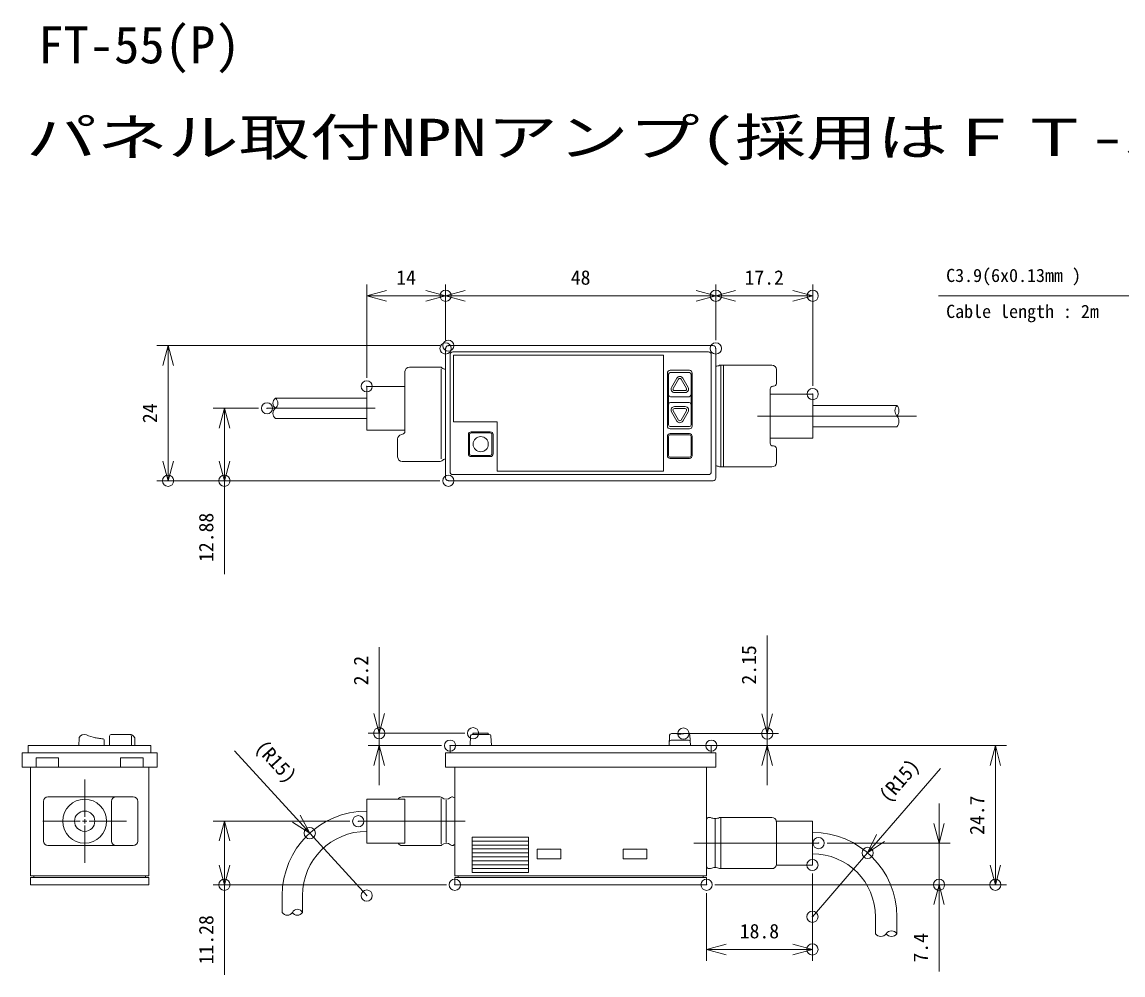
# Model space of a CAD drawing. Units: millimetres at full size. Extents: x -34906 to 7411, y -8440 to 3030.
# Drawn here: x -34600.7 to -34405.2, y -6600.8 to -6431.6 of the extents above; entities that cross this region are included whole.
import ezdxf
from ezdxf.enums import TextEntityAlignment as Align

# ---------------------------------------------------------------- set-up
doc = ezdxf.new("R2010")
doc.units = ezdxf.units.MM
doc.header["$LTSCALE"] = 4
doc.header["$PDMODE"] = 32
doc.header["$PDSIZE"] = 2
doc.linetypes.add('USER1', pattern=[28.575, 19.05, -3.175, 3.175, -3.175])
doc.linetypes.add('USER5', pattern=[50.8, 31.75, -6.35, 6.35, -6.35])
for name, color, linetype, lineweight in [('0-2_01_外形線', 7, 'Continuous', 18), ('0-3_04_中心線', 7, 'USER1', 9), ('0-4_06_文字', 7, 'Continuous', 9), ('0-5_07_寸法線', 7, 'Continuous', 9)]:
    doc.layers.add(name, color=color, linetype=linetype, lineweight=lineweight)
doc.styles.add('ＭＳ ゴシック', font='')
doc.styles.get('ＭＳ ゴシック').set_extended_font_data('MS Gothic')

msp = doc.modelspace()

# ---------------------------------------------------------------- linework, layer by layer
at = {"layer": '0-2_01_外形線'}
for p, q in [((-34525.535, -6493.251), (-34525.535, -6489.553)), ((-34525.535, -6493.251), (-34525.535, -6489.553)), ((-34525.035, -6489.053), (-34478.035, -6489.053)), ((-34525.035, -6489.053), (-34478.035, -6489.053)), ((-34524.735, -6511.453), (-34524.735, -6490.653)), ((-34524.735, -6511.453), (-34524.735, -6490.653)), ((-34524.235, -6490.153), (-34478.835, -6490.153)), ((-34524.235, -6490.153), (-34478.835, -6490.153)), ((-34524.135, -6490.753), (-34524.135, -6502.593)), ((-34486.835, -6490.753), (-34524.135, -6490.753)), ((-34524.135, -6490.753), (-34524.135, -6502.593)), ((-34486.835, -6490.753), (-34524.135, -6490.753)), ((-34486.835, -6490.753), (-34486.835, -6511.353)), ((-34486.835, -6490.753), (-34486.835, -6511.353)), ((-34478.335, -6490.653), (-34478.335, -6511.453)), ((-34478.335, -6490.653), (-34478.335, -6511.453)), ((-34477.535, -6489.553), (-34477.535, -6492.714)), ((-34477.535, -6489.553), (-34477.535, -6492.714)), ((-34477.535, -6492.714), (-34477.535, -6510.403)), ((-34477.535, -6492.714), (-34477.535, -6510.403)), ((-34476.673, -6492.504), (-34476.673, -6510.603)), ((-34476.673, -6492.504), (-34467.582, -6492.504)), ((-34476.673, -6492.504), (-34476.673, -6510.603)), ((-34476.673, -6492.504), (-34467.582, -6492.504)), ((-34476.184, -6492.504), (-34476.184, -6510.603)), ((-34476.184, -6492.504), (-34476.184, -6510.603)), ((-34532.735, -6493.653), (-34532.735, -6496.278)), ((-34532.735, -6493.653), (-34532.735, -6496.278)), ((-34531.935, -6492.853), (-34526.494, -6492.853)), ((-34531.935, -6492.853), (-34526.494, -6492.853)), ((-34526.289, -6493.177), (-34526.289, -6509.128)), ((-34526.289, -6493.177), (-34526.289, -6509.128)), ((-34525.535, -6509.205), (-34525.535, -6493.251)), ((-34525.535, -6509.205), (-34525.535, -6493.251)), ((-34486.135, -6493.928), (-34486.135, -6503.328)), ((-34486.135, -6493.928), (-34486.135, -6503.328)), ((-34485.935, -6503.128), (-34485.935, -6494.128)), ((-34485.935, -6503.128), (-34485.935, -6494.128)), ((-34482.235, -6493.428), (-34485.635, -6493.428)), ((-34482.235, -6493.428), (-34485.635, -6493.428)), ((-34482.235, -6493.828), (-34485.635, -6493.828)), ((-34482.235, -6493.828), (-34485.635, -6493.828)), ((-34481.935, -6494.128), (-34481.935, -6503.128)), ((-34481.935, -6494.128), (-34481.935, -6503.128)), ((-34481.735, -6503.328), (-34481.735, -6493.928)), ((-34481.735, -6503.328), (-34481.735, -6493.928)), ((-34466.782, -6493.304), (-34466.782, -6495.758)), ((-34466.782, -6493.304), (-34466.782, -6495.758)), ((-34539.535, -6496.278), (-34532.735, -6496.278)), ((-34539.535, -6498.378), (-34539.535, -6496.278)), ((-34539.535, -6496.278), (-34532.735, -6496.278)), ((-34539.535, -6498.378), (-34539.535, -6496.278)), ((-34532.735, -6496.278), (-34532.735, -6504.078)), ((-34532.735, -6496.278), (-34532.735, -6504.078)), ((-34485.415, -6496.478), (-34484.454, -6494.814)), ((-34485.415, -6496.478), (-34484.454, -6494.814)), ((-34484.151, -6494.989), (-34485.112, -6496.653)), ((-34484.151, -6494.989), (-34485.112, -6496.653)), ((-34482.757, -6496.653), (-34483.718, -6494.989)), ((-34482.757, -6496.653), (-34483.718, -6494.989)), ((-34483.415, -6494.814), (-34482.454, -6496.478)), ((-34483.415, -6494.814), (-34482.454, -6496.478)), ((-34467.271, -6496.257), (-34467.394, -6496.26)), ((-34467.271, -6496.257), (-34467.394, -6496.26)), ((-34539.535, -6498.378), (-34555.735, -6498.378)), ((-34539.535, -6498.378), (-34555.735, -6498.378)), ((-34539.535, -6501.978), (-34539.535, -6498.378)), ((-34539.535, -6501.978), (-34539.535, -6498.378)), ((-34482.277, -6498.128), (-34485.592, -6498.128)), ((-34482.277, -6498.128), (-34485.592, -6498.128)), ((-34482.974, -6497.028), (-34484.895, -6497.028)), ((-34482.974, -6497.028), (-34484.895, -6497.028)), ((-34482.974, -6497.378), (-34484.895, -6497.378)), ((-34482.974, -6497.378), (-34484.895, -6497.378)), ((-34467.883, -6496.76), (-34467.883, -6497.658)), ((-34467.883, -6496.76), (-34467.883, -6497.658)), ((-34460.333, -6497.658), (-34467.883, -6497.658)), ((-34467.883, -6497.658), (-34467.883, -6505.458)), ((-34460.333, -6497.658), (-34467.883, -6497.658)), ((-34467.883, -6497.658), (-34467.883, -6505.458)), ((-34460.333, -6499.658), (-34460.333, -6497.658)), ((-34460.333, -6499.658), (-34460.333, -6497.658)), ((-34485.592, -6499.128), (-34482.277, -6499.128)), ((-34485.592, -6499.128), (-34482.277, -6499.128)), ((-34484.151, -6502.267), (-34485.112, -6500.603)), ((-34484.151, -6502.267), (-34485.112, -6500.603)), ((-34482.974, -6499.878), (-34484.895, -6499.878)), ((-34482.974, -6499.878), (-34484.895, -6499.878)), ((-34482.974, -6500.228), (-34484.895, -6500.228)), ((-34482.974, -6500.228), (-34484.895, -6500.228)), ((-34482.757, -6500.603), (-34483.718, -6502.267)), ((-34482.757, -6500.603), (-34483.718, -6502.267)), ((-34445.383, -6499.658), (-34460.333, -6499.658)), ((-34460.333, -6503.458), (-34460.333, -6499.658)), ((-34445.383, -6499.658), (-34460.333, -6499.658)), ((-34460.333, -6503.458), (-34460.333, -6499.658)), ((-34539.535, -6501.978), (-34555.735, -6501.978)), ((-34539.535, -6501.978), (-34555.735, -6501.978)), ((-34539.535, -6504.078), (-34539.535, -6501.978)), ((-34539.535, -6504.078), (-34539.535, -6501.978)), ((-34485.415, -6500.778), (-34484.454, -6502.442)), ((-34485.415, -6500.778), (-34484.454, -6502.442)), ((-34483.415, -6502.442), (-34482.454, -6500.778)), ((-34483.415, -6502.442), (-34482.454, -6500.778)), ((-34532.735, -6504.078), (-34539.535, -6504.078)), ((-34532.735, -6504.078), (-34539.535, -6504.078)), ((-34532.735, -6504.078), (-34532.735, -6504.294)), ((-34532.735, -6504.078), (-34532.735, -6504.294)), ((-34516.385, -6502.593), (-34524.135, -6502.593)), ((-34516.385, -6502.593), (-34524.135, -6502.593)), ((-34517.585, -6504.353), (-34520.985, -6504.353)), ((-34517.585, -6504.353), (-34520.985, -6504.353)), ((-34516.385, -6511.353), (-34516.385, -6502.593)), ((-34516.385, -6511.353), (-34516.385, -6502.593)), ((-34485.635, -6503.428), (-34482.235, -6503.428)), ((-34485.635, -6503.428), (-34482.235, -6503.428)), ((-34485.635, -6503.828), (-34482.235, -6503.828)), ((-34485.635, -6503.828), (-34482.235, -6503.828)), ((-34445.383, -6503.458), (-34460.333, -6503.458)), ((-34460.333, -6505.458), (-34460.333, -6503.458)), ((-34445.383, -6503.458), (-34460.333, -6503.458)), ((-34460.333, -6505.458), (-34460.333, -6503.458)), ((-34534.035, -6508.803), (-34534.035, -6505.613)), ((-34534.035, -6508.803), (-34534.035, -6505.613)), ((-34533.371, -6504.825), (-34533.149, -6504.787)), ((-34533.371, -6504.825), (-34533.149, -6504.787)), ((-34521.485, -6504.853), (-34521.485, -6508.253)), ((-34521.485, -6504.853), (-34521.485, -6508.253)), ((-34521.285, -6508.253), (-34521.285, -6504.853)), ((-34521.285, -6508.253), (-34521.285, -6504.853)), ((-34520.985, -6504.553), (-34517.585, -6504.553)), ((-34520.985, -6504.553), (-34517.585, -6504.553)), ((-34517.285, -6508.253), (-34517.285, -6504.853)), ((-34517.285, -6508.253), (-34517.285, -6504.853)), ((-34517.085, -6508.253), (-34517.085, -6504.853)), ((-34517.085, -6508.253), (-34517.085, -6504.853)), ((-34486.135, -6505.178), (-34486.135, -6508.578)), ((-34486.135, -6505.178), (-34486.135, -6508.578)), ((-34485.935, -6505.178), (-34485.935, -6508.578)), ((-34485.935, -6505.178), (-34485.935, -6508.578)), ((-34482.235, -6504.678), (-34485.635, -6504.678)), ((-34482.235, -6504.678), (-34485.635, -6504.678)), ((-34482.235, -6504.878), (-34485.635, -6504.878)), ((-34482.235, -6504.878), (-34485.635, -6504.878)), ((-34481.935, -6505.178), (-34481.935, -6508.578)), ((-34481.935, -6505.178), (-34481.935, -6508.578)), ((-34481.735, -6508.578), (-34481.735, -6505.178)), ((-34481.735, -6508.578), (-34481.735, -6505.178)), ((-34467.883, -6505.458), (-34460.333, -6505.458)), ((-34467.883, -6506.358), (-34467.883, -6505.458)), ((-34467.883, -6505.458), (-34460.333, -6505.458)), ((-34467.883, -6506.358), (-34467.883, -6505.458)), ((-34467.271, -6506.861), (-34467.394, -6506.858)), ((-34467.271, -6506.861), (-34467.394, -6506.858)), ((-34466.782, -6509.803), (-34466.782, -6507.36)), ((-34466.782, -6509.803), (-34466.782, -6507.36)), ((-34526.494, -6509.603), (-34533.235, -6509.603)), ((-34526.494, -6509.603), (-34533.235, -6509.603)), ((-34525.535, -6512.553), (-34525.535, -6509.205)), ((-34525.535, -6512.553), (-34525.535, -6509.205)), ((-34517.585, -6508.553), (-34520.985, -6508.553)), ((-34517.585, -6508.553), (-34520.985, -6508.553)), ((-34520.985, -6508.753), (-34517.585, -6508.753)), ((-34520.985, -6508.753), (-34517.585, -6508.753)), ((-34485.635, -6508.878), (-34482.235, -6508.878)), ((-34485.635, -6508.878), (-34482.235, -6508.878)), ((-34485.635, -6509.078), (-34482.235, -6509.078)), ((-34485.635, -6509.078), (-34482.235, -6509.078)), ((-34478.835, -6511.953), (-34524.235, -6511.953)), ((-34478.835, -6511.953), (-34524.235, -6511.953)), ((-34516.385, -6511.353), (-34486.835, -6511.353)), ((-34516.385, -6511.353), (-34486.835, -6511.353)), ((-34477.535, -6510.403), (-34477.535, -6512.553)), ((-34477.535, -6510.403), (-34477.535, -6512.553)), ((-34476.673, -6510.603), (-34467.582, -6510.603)), ((-34476.673, -6510.603), (-34467.582, -6510.603)), ((-34478.035, -6513.053), (-34525.035, -6513.053)), ((-34478.035, -6513.053), (-34525.035, -6513.053)), ((-34590.615, -6558.792), (-34590.637, -6560.091)), ((-34590.615, -6558.792), (-34590.637, -6560.091)), ((-34587.258, -6558.777), (-34587.257, -6558.775)), ((-34587.258, -6558.777), (-34587.257, -6558.775)), ((-34586.166, -6559.088), (-34586.166, -6560.091)), ((-34586.166, -6559.088), (-34586.166, -6560.091)), ((-34585.212, -6560.091), (-34585.183, -6558.385)), ((-34585.212, -6560.091), (-34585.183, -6558.385)), ((-34581.6, -6558.091), (-34584.883, -6558.091)), ((-34581.6, -6558.091), (-34584.883, -6558.091)), ((-34581.27, -6560.091), (-34581.3, -6558.385)), ((-34581.27, -6560.091), (-34581.3, -6558.385)), ((-34580.695, -6560.091), (-34580.718, -6558.792)), ((-34580.695, -6560.091), (-34580.718, -6558.792)), ((-34521.092, -6558.375), (-34521.182, -6560.091)), ((-34521.092, -6558.375), (-34521.182, -6560.091)), ((-34520.793, -6558.091), (-34520.635, -6558.091)), ((-34520.793, -6558.091), (-34520.635, -6558.091)), ((-34520.635, -6557.891), (-34517.935, -6557.891)), ((-34520.635, -6558.091), (-34520.635, -6557.891)), ((-34520.635, -6557.891), (-34517.935, -6557.891)), ((-34520.635, -6558.091), (-34520.635, -6557.891)), ((-34520.635, -6558.091), (-34517.935, -6558.091)), ((-34520.635, -6558.091), (-34517.935, -6558.091)), ((-34517.935, -6558.091), (-34517.935, -6557.891)), ((-34517.935, -6558.091), (-34517.935, -6557.891)), ((-34517.935, -6558.091), (-34517.776, -6558.091)), ((-34517.935, -6558.091), (-34517.776, -6558.091)), ((-34517.477, -6558.375), (-34517.387, -6560.091)), ((-34517.477, -6558.375), (-34517.387, -6560.091)), ((-34485.734, -6558.228), (-34485.832, -6560.091)), ((-34485.734, -6558.228), (-34485.832, -6560.091)), ((-34485.495, -6559.091), (-34482.374, -6559.091)), ((-34485.495, -6559.091), (-34482.374, -6559.091)), ((-34484.572, -6557.944), (-34485.435, -6557.944)), ((-34484.572, -6557.944), (-34485.435, -6557.944)), ((-34483.716, -6557.944), (-34484.153, -6557.944)), ((-34483.716, -6557.944), (-34484.153, -6557.944)), ((-34482.434, -6557.944), (-34483.298, -6557.944)), ((-34482.434, -6557.944), (-34483.298, -6557.944)), ((-34482.135, -6558.228), (-34482.037, -6560.091)), ((-34482.135, -6558.228), (-34482.037, -6560.091)), ((-34590.637, -6560.091), (-34599.641, -6560.091)), ((-34599.641, -6561.391), (-34599.641, -6560.091)), ((-34590.637, -6560.091), (-34599.641, -6560.091)), ((-34599.641, -6561.391), (-34599.641, -6560.091)), ((-34586.166, -6560.091), (-34590.637, -6560.091)), ((-34586.166, -6560.091), (-34590.637, -6560.091)), ((-34585.212, -6560.091), (-34586.166, -6560.091)), ((-34585.212, -6560.091), (-34586.166, -6560.091)), ((-34580.695, -6560.091), (-34585.212, -6560.091)), ((-34580.695, -6560.091), (-34585.212, -6560.091)), ((-34577.841, -6560.091), (-34580.695, -6560.091)), ((-34577.841, -6560.091), (-34580.695, -6560.091)), ((-34577.841, -6561.391), (-34577.841, -6560.091)), ((-34577.841, -6561.391), (-34577.841, -6560.091)), ((-34521.182, -6560.091), (-34524.735, -6560.091)), ((-34524.735, -6561.391), (-34524.735, -6560.091)), ((-34521.182, -6560.091), (-34524.735, -6560.091)), ((-34524.735, -6561.391), (-34524.735, -6560.091)), ((-34517.387, -6560.091), (-34521.182, -6560.091)), ((-34517.387, -6560.091), (-34521.182, -6560.091)), ((-34485.832, -6560.091), (-34517.387, -6560.091)), ((-34485.832, -6560.091), (-34517.387, -6560.091)), ((-34482.037, -6560.091), (-34485.832, -6560.091)), ((-34482.037, -6560.091), (-34485.832, -6560.091)), ((-34478.335, -6560.091), (-34482.037, -6560.091)), ((-34478.335, -6560.091), (-34482.037, -6560.091)), ((-34478.335, -6560.091), (-34478.335, -6561.391)), ((-34478.335, -6560.091), (-34478.335, -6561.391)), ((-34600.741, -6561.391), (-34600.741, -6563.891)), ((-34599.641, -6561.391), (-34600.741, -6561.391)), ((-34600.741, -6561.391), (-34600.741, -6563.891)), ((-34599.641, -6561.391), (-34600.741, -6561.391)), ((-34577.841, -6561.391), (-34599.641, -6561.391)), ((-34577.841, -6561.391), (-34599.641, -6561.391)), ((-34598.241, -6562.241), (-34594.241, -6562.241)), ((-34598.241, -6563.891), (-34598.241, -6562.241)), ((-34598.241, -6562.241), (-34594.241, -6562.241)), ((-34598.241, -6563.891), (-34598.241, -6562.241)), ((-34594.241, -6562.241), (-34594.241, -6563.891)), ((-34594.241, -6562.241), (-34594.241, -6563.891)), ((-34583.241, -6562.241), (-34579.241, -6562.241)), ((-34583.241, -6563.891), (-34583.241, -6562.241)), ((-34583.241, -6562.241), (-34579.241, -6562.241)), ((-34583.241, -6563.891), (-34583.241, -6562.241)), ((-34579.241, -6562.241), (-34579.241, -6563.891)), ((-34579.241, -6562.241), (-34579.241, -6563.891)), ((-34576.741, -6561.391), (-34577.841, -6561.391)), ((-34576.741, -6561.391), (-34577.841, -6561.391)), ((-34525.535, -6563.891), (-34525.535, -6561.391)), ((-34524.735, -6561.391), (-34525.535, -6561.391)), ((-34525.535, -6563.891), (-34525.535, -6561.391)), ((-34524.735, -6561.391), (-34525.535, -6561.391)), ((-34478.335, -6561.391), (-34524.735, -6561.391)), ((-34478.335, -6561.391), (-34524.735, -6561.391)), ((-34477.535, -6561.391), (-34478.335, -6561.391)), ((-34477.535, -6561.391), (-34478.335, -6561.391)), ((-34599.241, -6563.891), (-34600.741, -6563.891)), ((-34599.241, -6563.891), (-34600.741, -6563.891)), ((-34599.241, -6563.891), (-34599.241, -6583.191)), ((-34578.241, -6563.891), (-34599.241, -6563.891)), ((-34599.241, -6563.891), (-34599.241, -6583.191)), ((-34578.241, -6563.891), (-34599.241, -6563.891)), ((-34578.241, -6563.891), (-34578.241, -6583.191)), ((-34578.241, -6563.891), (-34578.241, -6583.191)), ((-34523.885, -6563.891), (-34525.535, -6563.891)), ((-34523.885, -6563.891), (-34525.535, -6563.891)), ((-34479.183, -6563.891), (-34523.885, -6563.891)), ((-34523.885, -6563.891), (-34523.885, -6569.637)), ((-34479.183, -6563.891), (-34523.885, -6563.891)), ((-34523.885, -6563.891), (-34523.885, -6569.637)), ((-34479.183, -6563.891), (-34479.183, -6573.291)), ((-34479.183, -6563.891), (-34479.183, -6573.291)), ((-34596.941, -6569.987), (-34596.941, -6577.037)), ((-34596.941, -6569.987), (-34596.941, -6577.037)), ((-34580.991, -6569.187), (-34596.141, -6569.187)), ((-34580.991, -6569.187), (-34596.141, -6569.187)), ((-34584.855, -6577.037), (-34584.855, -6569.987)), ((-34584.855, -6577.037), (-34584.855, -6569.987)), ((-34580.191, -6577.037), (-34580.191, -6569.987)), ((-34580.191, -6577.037), (-34580.191, -6569.987)), ((-34539.535, -6569.612), (-34533.941, -6569.612)), ((-34539.535, -6571.712), (-34539.535, -6569.612)), ((-34539.535, -6569.612), (-34533.941, -6569.612)), ((-34539.535, -6571.712), (-34539.535, -6569.612)), ((-34533.941, -6569.612), (-34532.735, -6569.612)), ((-34533.941, -6569.612), (-34532.735, -6569.612)), ((-34533.235, -6569.187), (-34526.494, -6569.187)), ((-34533.235, -6569.187), (-34526.494, -6569.187)), ((-34532.735, -6569.612), (-34532.735, -6577.412)), ((-34532.735, -6569.612), (-34532.735, -6577.412)), ((-34526.289, -6569.503), (-34526.289, -6577.554)), ((-34526.289, -6569.503), (-34526.289, -6577.554)), ((-34525.404, -6577.279), (-34525.404, -6569.752)), ((-34525.404, -6577.279), (-34525.404, -6569.752)), ((-34523.885, -6569.637), (-34523.885, -6577.387)), ((-34523.885, -6569.637), (-34523.885, -6577.387)), ((-34539.535, -6575.312), (-34539.535, -6571.712)), ((-34539.535, -6575.312), (-34539.535, -6571.712)), ((-34478.733, -6572.841), (-34478.654, -6572.841)), ((-34478.733, -6572.841), (-34478.654, -6572.841)), ((-34476.672, -6572.841), (-34467.581, -6572.841)), ((-34476.672, -6581.941), (-34476.672, -6572.841)), ((-34476.672, -6572.841), (-34467.581, -6572.841)), ((-34476.672, -6581.941), (-34476.672, -6572.841)), ((-34479.183, -6573.291), (-34479.183, -6581.491)), ((-34479.183, -6573.291), (-34479.183, -6581.491)), ((-34477.663, -6573.041), (-34477.663, -6581.741)), ((-34477.663, -6573.041), (-34477.663, -6581.741)), ((-34460.383, -6573.491), (-34466.795, -6573.491)), ((-34460.383, -6573.491), (-34466.795, -6573.491)), ((-34466.781, -6573.641), (-34466.781, -6581.141)), ((-34466.781, -6573.641), (-34466.781, -6581.141)), ((-34460.383, -6575.491), (-34460.383, -6573.491)), ((-34460.383, -6575.491), (-34460.383, -6573.491)), ((-34539.535, -6577.412), (-34539.535, -6575.312)), ((-34539.535, -6577.412), (-34539.535, -6575.312)), ((-34520.785, -6576.341), (-34510.785, -6576.341)), ((-34520.785, -6576.341), (-34520.785, -6582.641)), ((-34520.785, -6576.341), (-34510.785, -6576.341)), ((-34520.785, -6576.341), (-34520.785, -6582.641)), ((-34510.785, -6576.341), (-34510.785, -6582.641)), ((-34510.785, -6576.341), (-34510.785, -6582.641)), ((-34460.383, -6579.291), (-34460.383, -6575.491)), ((-34460.383, -6579.291), (-34460.383, -6575.491)), ((-34460.383, -6579.291), (-34460.383, -6575.491)), ((-34460.383, -6579.291), (-34460.383, -6575.491)), ((-34596.141, -6577.837), (-34580.991, -6577.837)), ((-34596.141, -6577.837), (-34580.991, -6577.837)), ((-34533.941, -6577.412), (-34539.535, -6577.412)), ((-34533.941, -6577.412), (-34539.535, -6577.412)), ((-34532.735, -6577.412), (-34533.941, -6577.412)), ((-34532.735, -6577.412), (-34533.941, -6577.412)), ((-34526.494, -6577.837), (-34533.235, -6577.837)), ((-34526.494, -6577.837), (-34533.235, -6577.837)), ((-34520.785, -6577.041), (-34510.785, -6577.041)), ((-34520.785, -6577.041), (-34510.785, -6577.041)), ((-34510.785, -6577.741), (-34520.785, -6577.741)), ((-34510.785, -6577.741), (-34520.785, -6577.741)), ((-34520.785, -6578.441), (-34510.785, -6578.441)), ((-34520.785, -6578.441), (-34510.785, -6578.441)), ((-34509.285, -6580.191), (-34509.285, -6578.491)), ((-34509.285, -6578.491), (-34505.085, -6578.491)), ((-34509.285, -6580.191), (-34509.285, -6578.491)), ((-34509.285, -6578.491), (-34505.085, -6578.491)), ((-34505.085, -6578.491), (-34505.085, -6580.191)), ((-34505.085, -6578.491), (-34505.085, -6580.191)), ((-34493.985, -6578.481), (-34489.785, -6578.481)), ((-34493.985, -6580.191), (-34493.985, -6578.481)), ((-34493.985, -6578.481), (-34489.785, -6578.481)), ((-34493.985, -6580.191), (-34493.985, -6578.481)), ((-34489.785, -6578.481), (-34489.785, -6580.191)), ((-34489.785, -6578.481), (-34489.785, -6580.191)), ((-34510.785, -6579.141), (-34520.785, -6579.141)), ((-34510.785, -6579.141), (-34520.785, -6579.141)), ((-34520.785, -6579.841), (-34510.785, -6579.841)), ((-34520.785, -6579.841), (-34510.785, -6579.841)), ((-34510.785, -6580.541), (-34520.785, -6580.541)), ((-34510.785, -6580.541), (-34520.785, -6580.541)), ((-34505.085, -6580.191), (-34509.285, -6580.191)), ((-34505.085, -6580.191), (-34509.285, -6580.191)), ((-34489.785, -6580.191), (-34493.985, -6580.191)), ((-34489.785, -6580.191), (-34493.985, -6580.191)), ((-34460.383, -6581.291), (-34460.383, -6579.291)), ((-34460.383, -6581.291), (-34460.383, -6579.291)), ((-34520.785, -6581.241), (-34510.785, -6581.241)), ((-34520.785, -6581.241), (-34510.785, -6581.241)), ((-34510.785, -6581.941), (-34520.785, -6581.941)), ((-34510.785, -6581.941), (-34520.785, -6581.941)), ((-34510.785, -6582.641), (-34520.785, -6582.641)), ((-34510.785, -6582.641), (-34520.785, -6582.641)), ((-34478.733, -6581.941), (-34478.654, -6581.941)), ((-34478.733, -6581.941), (-34478.654, -6581.941)), ((-34476.672, -6581.941), (-34467.581, -6581.941)), ((-34476.672, -6581.941), (-34467.581, -6581.941)), ((-34466.795, -6581.291), (-34460.383, -6581.291)), ((-34466.795, -6581.291), (-34460.383, -6581.291)), ((-34598.641, -6583.191), (-34599.241, -6583.191)), ((-34598.641, -6583.191), (-34599.241, -6583.191)), ((-34599.241, -6584.791), (-34599.241, -6583.491)), ((-34598.641, -6583.491), (-34599.241, -6583.491)), ((-34599.241, -6584.791), (-34599.241, -6583.491)), ((-34598.641, -6583.491), (-34599.241, -6583.491)), ((-34578.841, -6583.491), (-34598.641, -6583.491)), ((-34578.841, -6583.491), (-34598.641, -6583.491)), ((-34578.841, -6583.191), (-34578.841, -6583.491)), ((-34578.241, -6583.191), (-34578.841, -6583.191)), ((-34578.841, -6583.191), (-34578.841, -6583.491)), ((-34578.241, -6583.191), (-34578.841, -6583.191)), ((-34578.241, -6583.491), (-34578.841, -6583.491)), ((-34578.241, -6583.491), (-34578.841, -6583.491)), ((-34578.241, -6583.491), (-34578.241, -6584.791)), ((-34578.241, -6583.491), (-34578.241, -6584.791)), ((-34523.885, -6583.491), (-34523.885, -6584.791)), ((-34523.285, -6583.491), (-34523.885, -6583.491)), ((-34523.885, -6583.491), (-34523.885, -6584.791)), ((-34523.285, -6583.491), (-34523.885, -6583.491)), ((-34523.285, -6583.191), (-34479.785, -6583.191)), ((-34523.285, -6583.191), (-34523.285, -6583.491)), ((-34523.285, -6583.191), (-34479.785, -6583.191)), ((-34523.285, -6583.191), (-34523.285, -6583.491)), ((-34479.785, -6583.491), (-34523.285, -6583.491)), ((-34479.785, -6583.491), (-34523.285, -6583.491)), ((-34479.785, -6583.491), (-34479.785, -6583.191)), ((-34479.785, -6583.491), (-34479.785, -6583.191)), ((-34479.185, -6583.491), (-34479.785, -6583.491)), ((-34479.185, -6583.491), (-34479.785, -6583.491)), ((-34479.185, -6583.491), (-34479.185, -6584.791)), ((-34479.185, -6583.491), (-34479.185, -6584.791)), ((-34599.241, -6584.791), (-34578.241, -6584.791)), ((-34599.241, -6584.791), (-34578.241, -6584.791)), ((-34479.185, -6584.791), (-34523.885, -6584.791)), ((-34479.185, -6584.791), (-34523.885, -6584.791)), ((-34554.535, -6586.712), (-34554.535, -6589.712)), ((-34554.535, -6586.712), (-34554.535, -6589.712)), ((-34550.935, -6586.712), (-34550.935, -6589.712)), ((-34550.935, -6586.712), (-34550.935, -6589.712)), ((-34449.183, -6590.491), (-34449.183, -6593.491)), ((-34449.183, -6590.491), (-34449.183, -6593.491)), ((-34445.383, -6590.491), (-34445.383, -6593.491)), ((-34445.383, -6590.491), (-34445.383, -6593.491))]:
    msp.add_line(p, q, dxfattribs=at)
for points in [[(-34576.741, -6561.391), (-34576.741, -6563.891), (-34578.241, -6563.891)], [(-34576.741, -6561.391), (-34576.741, -6563.891), (-34578.241, -6563.891)], [(-34477.535, -6561.391), (-34477.535, -6563.891), (-34479.183, -6563.891)], [(-34477.535, -6561.391), (-34477.535, -6563.891), (-34479.183, -6563.891)], [(-34523.885, -6577.387), (-34523.885, -6583.191), (-34523.285, -6583.191)], [(-34523.885, -6577.387), (-34523.885, -6583.191), (-34523.285, -6583.191)], [(-34479.785, -6583.191), (-34479.185, -6583.191), (-34479.183, -6581.041)], [(-34479.785, -6583.191), (-34479.185, -6583.191), (-34479.183, -6581.041)], [(-34578.841, -6583.191), (-34598.641, -6583.191), (-34598.641, -6583.491)], [(-34578.841, -6583.191), (-34598.641, -6583.191), (-34598.641, -6583.491)]]:
    msp.add_lwpolyline(points, dxfattribs=at)
for centre, radius in [((-34519.285, -6506.553), 1.35), ((-34519.285, -6506.553), 1.35), ((-34589.616, -6573.512), 3.9), ((-34589.616, -6573.512), 3.9), ((-34589.616, -6573.512), 1.8), ((-34589.616, -6573.512), 1.8), ((-34589.616, -6573.512), 1.8), ((-34589.616, -6573.512), 1.8), ((-34589.616, -6573.512), 1.8), ((-34589.616, -6573.512), 1.8)]:
    msp.add_circle(centre, radius, dxfattribs=at)
for centre, radius, start, end in [((-34525.035, -6489.553), 0.5, 90, 180), ((-34525.035, -6489.553), 0.5, 90, 180), ((-34524.235, -6490.653), 0.5, 90, 180), ((-34524.235, -6490.653), 0.5, 90, 180), ((-34478.835, -6490.653), 0.5, 0, 90), ((-34478.835, -6490.653), 0.5, 0, 90), ((-34478.035, -6489.553), 0.5, 0, 90), ((-34478.035, -6489.553), 0.5, 0, 90), ((-34477.624, -6490.973), 1.743, 272.94871, 295.75908), ((-34477.624, -6490.973), 1.743, 272.94871, 295.75908), ((-34476.673, -6493.004), 0.5, 90, 112.81939), ((-34476.673, -6493.004), 0.5, 90, 112.81939), ((-34467.582, -6493.304), 0.8, 0, 90), ((-34467.582, -6493.304), 0.8, 0, 90), ((-34531.935, -6493.653), 0.8, 90, 180), ((-34531.935, -6493.653), 0.8, 90, 180), ((-34526.494, -6493.353), 0.5, 49.19847, 90), ((-34526.494, -6493.353), 0.5, 49.19847, 90), ((-34525.404, -6492.091), 1.168, 229.19847, 263.60188), ((-34525.404, -6492.091), 1.168, 229.19847, 263.60188), ((-34485.635, -6493.928), 0.5, 90, 180), ((-34485.635, -6493.928), 0.5, 90, 180), ((-34485.635, -6494.128), 0.3, 90, 180), ((-34485.635, -6494.128), 0.3, 90, 180), ((-34483.935, -6495.114), 0.6, 30, 150), ((-34483.935, -6495.114), 0.6, 30, 150), ((-34482.235, -6493.928), 0.5, 0, 90), ((-34482.235, -6493.928), 0.5, 0, 90), ((-34482.235, -6494.128), 0.3, 0, 90), ((-34482.235, -6494.128), 0.3, 0, 90), ((-34484.895, -6496.778), 0.6, 150, 270), ((-34484.895, -6496.778), 0.6, 150, 270), ((-34484.895, -6496.778), 0.25, 150, 270), ((-34484.895, -6496.778), 0.25, 150, 270), ((-34483.935, -6495.114), 0.25, 30, 150), ((-34483.935, -6495.114), 0.25, 30, 150), ((-34482.974, -6496.778), 0.25, 270, 30), ((-34482.974, -6496.778), 0.25, 270, 30), ((-34482.974, -6496.778), 0.6, 340.71283, 30), ((-34482.974, -6496.778), 0.6, 340.71283, 30), ((-34467.383, -6496.76), 0.5, 91.25745, 180), ((-34467.383, -6496.76), 0.5, 91.25745, 180), ((-34467.282, -6495.758), 0.5, 271.25745, 0), ((-34467.282, -6495.758), 0.5, 271.25745, 0), ((-34555.037, -6499.278), 1.139, 127.77445, 232.22555), ((-34555.037, -6499.278), 1.139, 127.77445, 232.22555), ((-34556.432, -6499.278), 1.139, 307.77445, 52.22555), ((-34556.432, -6499.278), 1.139, 307.77445, 52.22555), ((-34485.592, -6497.828), 0.3, 180, 270), ((-34485.592, -6497.828), 0.3, 180, 270), ((-34482.974, -6496.778), 0.6, 270, 340.71283), ((-34482.974, -6496.778), 0.6, 270, 340.71283), ((-34482.277, -6497.828), 0.3, 270, 0), ((-34482.277, -6497.828), 0.3, 270, 0), ((-34555.037, -6501.078), 1.139, 127.77445, 232.22555), ((-34555.037, -6501.078), 1.139, 127.77445, 232.22555), ((-34485.592, -6499.428), 0.3, 90, 180), ((-34485.592, -6499.428), 0.3, 90, 180), ((-34484.895, -6500.478), 0.6, 90, 210), ((-34484.895, -6500.478), 0.6, 90, 210), ((-34484.895, -6500.478), 0.25, 90, 210), ((-34484.895, -6500.478), 0.25, 90, 210), ((-34482.974, -6500.478), 0.6, 19.28717, 90), ((-34482.974, -6500.478), 0.6, 19.28717, 90), ((-34482.974, -6500.478), 0.25, 330, 90), ((-34482.974, -6500.478), 0.25, 330, 90), ((-34482.974, -6500.478), 0.6, 330, 19.28717), ((-34482.974, -6500.478), 0.6, 330, 19.28717), ((-34482.277, -6499.428), 0.3, 0, 90), ((-34482.277, -6499.428), 0.3, 0, 90), ((-34444.288, -6500.608), 1.45, 139.06761, 220.93239), ((-34444.288, -6500.608), 1.45, 139.06761, 220.93239), ((-34446.478, -6500.608), 1.45, 319.06761, 40.93239), ((-34446.478, -6500.608), 1.45, 319.06761, 40.93239), ((-34483.935, -6502.142), 0.6, 210, 330), ((-34483.935, -6502.142), 0.6, 210, 330), ((-34483.935, -6502.142), 0.25, 210, 330), ((-34483.935, -6502.142), 0.25, 210, 330), ((-34446.478, -6502.508), 1.45, 319.06761, 40.93239), ((-34446.478, -6502.508), 1.45, 319.06761, 40.93239), ((-34533.235, -6504.294), 0.5, 279.81523, 0), ((-34533.235, -6504.294), 0.5, 279.81523, 0), ((-34520.985, -6504.853), 0.5, 90, 180), ((-34520.985, -6504.853), 0.5, 90, 180), ((-34517.585, -6504.853), 0.5, 0, 90), ((-34517.585, -6504.853), 0.5, 0, 90), ((-34485.635, -6503.328), 0.5, 180, 270), ((-34485.635, -6503.328), 0.5, 180, 270), ((-34485.635, -6503.128), 0.3, 180, 270), ((-34485.635, -6503.128), 0.3, 180, 270), ((-34482.235, -6503.128), 0.3, 270, 0), ((-34482.235, -6503.128), 0.3, 270, 0), ((-34482.235, -6503.328), 0.5, 270, 0), ((-34482.235, -6503.328), 0.5, 270, 0), ((-34533.235, -6505.613), 0.8, 99.81523, 180), ((-34533.235, -6505.613), 0.8, 99.81523, 180), ((-34520.985, -6504.853), 0.3, 90, 180), ((-34520.985, -6504.853), 0.3, 90, 180), ((-34517.585, -6504.853), 0.3, 0, 90), ((-34517.585, -6504.853), 0.3, 0, 90), ((-34485.635, -6505.178), 0.5, 90, 180), ((-34485.635, -6505.178), 0.5, 90, 180), ((-34485.635, -6505.178), 0.3, 90, 180), ((-34485.635, -6505.178), 0.3, 90, 180), ((-34482.235, -6505.178), 0.5, 0, 90), ((-34482.235, -6505.178), 0.5, 0, 90), ((-34482.235, -6505.178), 0.3, 0, 90), ((-34482.235, -6505.178), 0.3, 0, 90), ((-34467.383, -6506.358), 0.5, 180, 268.74255), ((-34467.383, -6506.358), 0.5, 180, 268.74255), ((-34520.985, -6508.253), 0.5, 180, 270), ((-34520.985, -6508.253), 0.5, 180, 270), ((-34520.985, -6508.253), 0.3, 180, 270), ((-34520.985, -6508.253), 0.3, 180, 270), ((-34517.585, -6508.253), 0.3, 270, 0), ((-34517.585, -6508.253), 0.5, 270, 0), ((-34517.585, -6508.253), 0.3, 270, 0), ((-34517.585, -6508.253), 0.5, 270, 0), ((-34467.282, -6507.36), 0.5, 0, 88.74255), ((-34467.282, -6507.36), 0.5, 0, 88.74255), ((-34533.235, -6508.803), 0.8, 180, 270), ((-34533.235, -6508.803), 0.8, 180, 270), ((-34526.494, -6509.103), 0.5, 270, 310.80153), ((-34526.494, -6509.103), 0.5, 270, 310.80153), ((-34525.404, -6510.366), 1.168, 96.39812, 130.80153), ((-34525.404, -6510.366), 1.168, 96.39812, 130.80153), ((-34485.635, -6508.578), 0.5, 180, 270), ((-34485.635, -6508.578), 0.5, 180, 270), ((-34485.635, -6508.578), 0.3, 180, 270), ((-34485.635, -6508.578), 0.3, 180, 270), ((-34482.235, -6508.578), 0.3, 270, 0), ((-34482.235, -6508.578), 0.5, 270, 0), ((-34482.235, -6508.578), 0.3, 270, 0), ((-34482.235, -6508.578), 0.5, 270, 0), ((-34467.582, -6509.803), 0.8, 270, 0), ((-34467.582, -6509.803), 0.8, 270, 0), ((-34524.235, -6511.453), 0.5, 180, 270), ((-34524.235, -6511.453), 0.5, 180, 270), ((-34478.835, -6511.453), 0.5, 270, 0), ((-34478.835, -6511.453), 0.5, 270, 0), ((-34477.535, -6512.458), 2.055, 89.99099, 90.02033), ((-34477.535, -6512.458), 2.055, 89.99099, 90.02033), ((-34477.599, -6511.307), 0.907, 79.47872, 85.89798), ((-34477.599, -6511.307), 0.907, 79.47872, 85.89798), ((-34477.664, -6512.458), 2.055, 67.18061, 83.57172), ((-34477.664, -6512.458), 2.055, 67.18061, 83.57172), ((-34476.673, -6510.103), 0.5, 247.18061, 270), ((-34476.673, -6510.103), 0.5, 247.18061, 270), ((-34525.035, -6512.553), 0.5, 180, 270), ((-34525.035, -6512.553), 0.5, 180, 270), ((-34478.035, -6512.553), 0.5, 270, 0), ((-34478.035, -6512.553), 0.5, 270, 0), ((-34590.315, -6558.797), 0.3, 155.19942, 179), ((-34590.315, -6558.797), 0.3, 155.19942, 179), ((-34589.679, -6559.091), 1, 66.83098, 155.19942), ((-34589.679, -6559.091), 1, 66.83098, 155.19942), ((-34585.666, -6549.714), 9.2, 246.83098, 256.98044), ((-34585.666, -6549.714), 9.2, 246.83098, 256.98044), ((-34585.666, -6549.714), 9.2, 256.98044, 258.16294), ((-34585.666, -6549.714), 9.2, 256.98044, 258.16294), ((-34585.666, -6549.714), 9.2, 258.16294, 260.60253), ((-34585.666, -6549.714), 9.2, 258.16294, 260.60253), ((-34585.666, -6549.714), 9.2, 260.60253, 265.72934), ((-34585.666, -6549.714), 9.2, 260.60253, 265.72934), ((-34586.366, -6559.088), 0.2, 0, 85.72934), ((-34586.366, -6559.088), 0.2, 0, 85.72934), ((-34584.883, -6558.391), 0.3, 90, 179), ((-34584.883, -6558.391), 0.3, 90, 179), ((-34581.653, -6559.091), 1, 24.80058, 87.87663), ((-34581.653, -6559.091), 1, 24.80058, 87.87663), ((-34581.6, -6558.391), 0.3, 1, 90), ((-34581.6, -6558.391), 0.3, 1, 90), ((-34581.018, -6558.797), 0.3, 1, 24.80058), ((-34581.018, -6558.797), 0.3, 1, 24.80058), ((-34520.793, -6558.391), 0.3, 90, 177), ((-34520.793, -6558.391), 0.3, 90, 177), ((-34517.776, -6558.391), 0.3, 3, 90), ((-34517.776, -6558.391), 0.3, 3, 90), ((-34485.495, -6559.391), 0.3, 90, 177), ((-34485.495, -6559.391), 0.3, 90, 177), ((-34485.435, -6558.244), 0.3, 90.00001, 177), ((-34485.435, -6558.244), 0.3, 90.00001, 177), ((-34484.572, -6558.444), 0.5, 68.45323, 90.00001), ((-34484.572, -6558.444), 0.5, 68.45323, 90.00001), ((-34483.935, -6556.83), 1.234, 248.45323, 250.88932), ((-34483.935, -6556.83), 1.234, 248.45323, 250.88932), ((-34484.149, -6558.308), 0.364, 90.5942, 121.35362), ((-34484.149, -6558.308), 0.364, 90.5942, 121.35362), ((-34483.935, -6556.83), 1.234, 250.88932, 289.11068), ((-34483.935, -6556.83), 1.234, 250.88932, 289.11068), ((-34483.72, -6558.308), 0.364, 58.64638, 89.4058), ((-34483.72, -6558.308), 0.364, 58.64638, 89.4058), ((-34483.935, -6556.83), 1.234, 289.11068, 291.54677), ((-34483.935, -6556.83), 1.234, 289.11068, 291.54677), ((-34483.298, -6558.444), 0.5, 89.99999, 111.54677), ((-34483.298, -6558.444), 0.5, 89.99999, 111.54677), ((-34482.434, -6558.244), 0.3, 3, 89.99999), ((-34482.434, -6558.244), 0.3, 3, 89.99999), ((-34482.374, -6559.391), 0.3, 3, 90), ((-34482.374, -6559.391), 0.3, 3, 90), ((-34596.141, -6569.987), 0.8, 90, 180), ((-34596.141, -6569.987), 0.8, 90, 180), ((-34584.055, -6569.987), 0.8, 90, 180), ((-34584.055, -6569.987), 0.8, 90, 180), ((-34580.991, -6569.987), 0.8, 0, 90), ((-34580.991, -6569.987), 0.8, 0, 90), ((-34533.235, -6569.987), 0.8, 90, 152.04681), ((-34533.235, -6569.987), 0.8, 90, 152.04681), ((-34526.494, -6569.687), 0.5, 49.19847, 90), ((-34526.494, -6569.687), 0.5, 49.19847, 90), ((-34525.404, -6568.424), 1.168, 229.19847, 310.39563), ((-34525.404, -6568.424), 1.168, 229.19847, 310.39563), ((-34524.335, -6569.637), 0.45, 0, 134.1093), ((-34524.335, -6569.637), 0.45, 0, 134.1093), ((-34539.535, -6586.712), 15, 90, 180), ((-34539.535, -6586.712), 15, 90, 180), ((-34478.733, -6573.291), 0.45, 90, 180), ((-34478.733, -6573.291), 0.45, 90, 180), ((-34478.654, -6573.341), 0.5, 67.18061, 90), ((-34478.654, -6573.341), 0.5, 67.18061, 90), ((-34477.663, -6570.985), 2.055, 247.18061, 270.00901), ((-34477.663, -6570.985), 2.055, 247.18061, 270.00901), ((-34477.663, -6570.985), 2.055, 270.00901, 292.81939), ((-34477.663, -6570.985), 2.055, 270.00901, 292.81939), ((-34476.672, -6573.341), 0.5, 90, 112.81939), ((-34476.672, -6573.341), 0.5, 90, 112.81939), ((-34467.581, -6573.641), 0.8, 10.86153, 90), ((-34467.581, -6573.641), 0.8, 10.86153, 90), ((-34467.581, -6573.641), 0.8, 0, 10.80692), ((-34467.581, -6573.641), 0.8, 0, 10.80692), ((-34539.535, -6586.712), 11.4, 90, 180), ((-34539.535, -6586.712), 11.4, 90, 180), ((-34460.383, -6590.491), 15, 0, 90), ((-34460.383, -6590.491), 15, 0, 90), ((-34596.141, -6577.037), 0.8, 180, 270), ((-34596.141, -6577.037), 0.8, 180, 270), ((-34584.055, -6577.037), 0.8, 180, 270), ((-34584.055, -6577.037), 0.8, 180, 270), ((-34580.991, -6577.037), 0.8, 270, 0), ((-34580.991, -6577.037), 0.8, 270, 0), ((-34533.235, -6577.037), 0.8, 207.95319, 270), ((-34533.235, -6577.037), 0.8, 207.95319, 270), ((-34526.494, -6577.337), 0.5, 270, 310.80153), ((-34526.494, -6577.337), 0.5, 270, 310.80153), ((-34525.404, -6578.599), 1.168, 49.60437, 130.80153), ((-34525.404, -6578.599), 1.168, 49.60437, 130.80153), ((-34524.335, -6577.387), 0.45, 225.8907, 0), ((-34524.335, -6577.387), 0.45, 225.8907, 0), ((-34460.383, -6590.491), 11.2, 0, 90), ((-34460.383, -6590.491), 11.2, 0, 90), ((-34478.733, -6581.491), 0.45, 180.00718, 270), ((-34478.733, -6581.491), 0.45, 180.00718, 270), ((-34478.654, -6581.441), 0.5, 270, 292.81939), ((-34478.654, -6581.441), 0.5, 270, 292.81939), ((-34477.663, -6583.796), 2.055, 89.99099, 112.81939), ((-34477.663, -6583.796), 2.055, 89.99099, 112.81939), ((-34477.663, -6583.796), 2.055, 67.18061, 89.99099), ((-34477.663, -6583.796), 2.055, 67.18061, 89.99099), ((-34476.672, -6581.441), 0.5, 247.18061, 270), ((-34476.672, -6581.441), 0.5, 247.18061, 270), ((-34467.581, -6581.141), 0.8, 270, 349.19308), ((-34467.581, -6581.141), 0.8, 270, 349.19308), ((-34467.581, -6581.141), 0.8, 349.19308, 0), ((-34467.581, -6581.141), 0.8, 349.19308, 0), ((-34553.635, -6589.152), 1.06, 211.89079, 328.10921), ((-34553.635, -6589.152), 1.06, 211.89079, 328.10921), ((-34551.835, -6590.155), 1.003, 26.21842, 153.78158), ((-34551.835, -6590.155), 1.003, 26.21842, 153.78158), ((-34551.835, -6589.152), 1.06, 211.89079, 328.10921), ((-34551.835, -6589.152), 1.06, 211.89079, 328.10921), ((-34448.233, -6592.838), 1.153, 214.48292, 325.51708), ((-34448.233, -6592.838), 1.153, 214.48292, 325.51708), ((-34446.333, -6594.143), 1.153, 34.48292, 145.51708), ((-34446.333, -6594.143), 1.153, 34.48292, 145.51708), ((-34446.333, -6592.838), 1.153, 214.48292, 325.51708), ((-34446.333, -6592.838), 1.153, 214.48292, 325.51708)]:
    msp.add_arc(centre, radius, start, end, dxfattribs=at)
at = {"layer": '0-3_04_中心線', "color": 1, "linetype": 'USER5', "lineweight": 18}
for p, q in [((-34538.035, -6500.178), (-34557.235, -6500.178)), ((-34538.035, -6500.178), (-34557.235, -6500.178)), ((-34470.163, -6501.553), (-34441.92, -6501.553)), ((-34470.163, -6501.553), (-34441.92, -6501.553)), ((-34541.035, -6573.512), (-34522.038, -6573.512)), ((-34541.035, -6573.512), (-34522.038, -6573.512)), ((-34459.283, -6577.391), (-34481.467, -6577.391)), ((-34459.283, -6577.391), (-34481.467, -6577.391))]:
    msp.add_line(p, q, dxfattribs=at)
at = {"layer": '0-3_04_中心線'}
for p, q in [((-34589.616, -6572.732), (-34589.616, -6566.112)), ((-34589.616, -6572.732), (-34589.616, -6566.112)), ((-34597.016, -6573.512), (-34590.396, -6573.512)), ((-34597.016, -6573.512), (-34590.396, -6573.512)), ((-34589.616, -6580.912), (-34589.616, -6574.292)), ((-34589.616, -6580.912), (-34589.616, -6574.292)), ((-34588.836, -6573.512), (-34582.216, -6573.512)), ((-34588.836, -6573.512), (-34582.216, -6573.512))]:
    msp.add_line(p, q, dxfattribs=at)
at = {"layer": '0-3_04_中心線', "linetype": 'Continuous'}
for p, q in [((-34590.006, -6573.512), (-34589.226, -6573.512)), ((-34590.006, -6573.512), (-34589.226, -6573.512)), ((-34589.616, -6573.902), (-34589.616, -6573.122)), ((-34589.616, -6573.902), (-34589.616, -6573.122))]:
    msp.add_line(p, q, dxfattribs=at)
at = {"layer": '0-5_07_寸法線', "color": 3, "lineweight": 18}
for p, q in [((-34539.535, -6494.778), (-34539.535, -6478.196)), ((-34539.535, -6494.778), (-34539.535, -6478.196)), ((-34525.535, -6488.053), (-34525.535, -6478.196)), ((-34525.535, -6488.053), (-34525.535, -6478.196)), ((-34525.535, -6488.053), (-34525.535, -6478.196)), ((-34525.535, -6488.053), (-34525.535, -6478.196)), ((-34477.535, -6488.053), (-34477.535, -6478.196)), ((-34477.535, -6488.053), (-34477.535, -6478.196)), ((-34477.535, -6488.053), (-34477.535, -6478.196)), ((-34477.535, -6488.053), (-34477.535, -6478.196)), ((-34460.333, -6496.158), (-34460.333, -6478.196)), ((-34460.333, -6496.158), (-34460.333, -6478.196)), ((-34536.035, -6480.196), (-34529.035, -6480.196)), ((-34536.035, -6480.196), (-34529.035, -6480.196)), ((-34522.035, -6480.196), (-34481.035, -6480.196)), ((-34522.035, -6480.196), (-34481.035, -6480.196)), ((-34474.035, -6480.196), (-34463.833, -6480.196)), ((-34474.035, -6480.196), (-34463.833, -6480.196)), ((-34437.979, -6480.196), (-34389.502, -6480.196)), ((-34437.979, -6480.196), (-34389.502, -6480.196)), ((-34526.535, -6489.053), (-34576.793, -6489.053)), ((-34526.535, -6489.053), (-34576.793, -6489.053)), ((-34574.793, -6492.553), (-34574.793, -6509.553)), ((-34574.793, -6492.553), (-34574.793, -6509.553)), ((-34558.735, -6500.178), (-34566.793, -6500.178)), ((-34558.735, -6500.178), (-34566.793, -6500.178)), ((-34564.793, -6503.678), (-34564.793, -6509.553)), ((-34564.793, -6503.678), (-34564.793, -6509.553)), ((-34526.535, -6513.053), (-34576.793, -6513.053)), ((-34526.535, -6513.053), (-34576.793, -6513.053)), ((-34526.535, -6513.053), (-34566.793, -6513.053)), ((-34526.535, -6513.053), (-34566.793, -6513.053)), ((-34564.793, -6513.053), (-34564.793, -6529.62)), ((-34564.793, -6513.053), (-34564.793, -6529.62)), ((-34468.409, -6554.444), (-34468.409, -6540.544)), ((-34468.409, -6554.444), (-34468.409, -6540.544)), ((-34537.299, -6554.391), (-34537.299, -6542.624)), ((-34537.299, -6554.391), (-34537.299, -6542.624)), ((-34522.135, -6557.891), (-34539.299, -6557.891)), ((-34522.135, -6557.891), (-34539.299, -6557.891)), ((-34537.299, -6560.091), (-34537.299, -6557.891)), ((-34537.299, -6560.091), (-34537.299, -6557.891)), ((-34483.298, -6557.944), (-34466.409, -6557.944)), ((-34483.298, -6557.944), (-34466.409, -6557.944)), ((-34468.409, -6560.091), (-34468.409, -6557.944)), ((-34468.409, -6560.091), (-34468.409, -6557.944)), ((-34563.009, -6561.022), (-34552.014, -6573.055)), ((-34563.009, -6561.022), (-34552.014, -6573.055)), ((-34526.235, -6560.091), (-34539.299, -6560.091)), ((-34526.235, -6560.091), (-34539.299, -6560.091)), ((-34478.335, -6560.091), (-34466.409, -6560.091)), ((-34478.335, -6560.091), (-34466.409, -6560.091)), ((-34476.835, -6560.091), (-34425.901, -6560.091)), ((-34476.835, -6560.091), (-34425.901, -6560.091)), ((-34537.299, -6563.591), (-34537.299, -6567.091)), ((-34537.299, -6563.591), (-34537.299, -6567.091)), ((-34468.409, -6563.591), (-34468.409, -6567.091)), ((-34468.409, -6563.591), (-34468.409, -6567.091)), ((-34437.628, -6564.161), (-34448.286, -6576.494)), ((-34437.628, -6564.161), (-34448.286, -6576.494)), ((-34427.901, -6563.591), (-34427.901, -6581.291)), ((-34427.901, -6563.591), (-34427.901, -6581.291)), ((-34437.901, -6573.891), (-34437.901, -6570.391)), ((-34437.901, -6573.891), (-34437.901, -6570.391)), ((-34542.535, -6573.512), (-34566.793, -6573.512)), ((-34542.535, -6573.512), (-34566.793, -6573.512)), ((-34539.535, -6586.712), (-34549.653, -6575.639)), ((-34539.535, -6586.712), (-34549.653, -6575.639)), ((-34564.793, -6577.012), (-34564.793, -6581.291)), ((-34564.793, -6577.012), (-34564.793, -6581.291)), ((-34457.783, -6577.391), (-34435.901, -6577.391)), ((-34457.783, -6577.391), (-34435.901, -6577.391)), ((-34437.901, -6577.391), (-34437.901, -6584.791)), ((-34437.901, -6577.391), (-34437.901, -6584.791)), ((-34460.383, -6590.491), (-34450.575, -6579.142)), ((-34460.383, -6590.491), (-34450.575, -6579.142)), ((-34460.383, -6582.791), (-34460.383, -6598.29)), ((-34460.383, -6582.791), (-34460.383, -6598.29)), ((-34525.385, -6584.791), (-34566.793, -6584.791)), ((-34525.385, -6584.791), (-34566.793, -6584.791)), ((-34564.793, -6584.791), (-34564.793, -6600.824)), ((-34564.793, -6584.791), (-34564.793, -6600.824)), ((-34479.185, -6586.291), (-34479.185, -6598.29)), ((-34479.185, -6586.291), (-34479.185, -6598.29)), ((-34477.685, -6584.791), (-34435.901, -6584.791)), ((-34477.685, -6584.791), (-34425.901, -6584.791)), ((-34477.685, -6584.791), (-34435.901, -6584.791)), ((-34477.685, -6584.791), (-34425.901, -6584.791)), ((-34437.901, -6588.291), (-34437.901, -6600.191)), ((-34437.901, -6588.291), (-34437.901, -6600.191)), ((-34475.685, -6596.29), (-34463.883, -6596.29)), ((-34475.685, -6596.29), (-34463.883, -6596.29))]:
    msp.add_line(p, q, dxfattribs=at)
at = {"layer": '0-5_07_寸法線'}
for p, q in [((-34539.535, -6480.196), (-34536.035, -6480.196)), ((-34539.535, -6480.196), (-34536.035, -6480.196)), ((-34525.535, -6480.196), (-34529.035, -6480.196)), ((-34525.535, -6480.196), (-34529.035, -6480.196)), ((-34525.535, -6480.196), (-34522.035, -6480.196)), ((-34525.535, -6480.196), (-34522.035, -6480.196)), ((-34477.535, -6480.196), (-34481.035, -6480.196)), ((-34477.535, -6480.196), (-34481.035, -6480.196)), ((-34477.535, -6480.196), (-34474.035, -6480.196)), ((-34477.535, -6480.196), (-34474.035, -6480.196)), ((-34460.333, -6480.196), (-34463.833, -6480.196)), ((-34460.333, -6480.196), (-34463.833, -6480.196)), ((-34574.793, -6489.053), (-34574.793, -6492.553)), ((-34574.793, -6489.053), (-34574.793, -6492.553)), ((-34564.793, -6500.178), (-34564.793, -6503.678)), ((-34564.793, -6500.178), (-34564.793, -6503.678)), ((-34574.793, -6513.053), (-34574.793, -6509.553)), ((-34574.793, -6513.053), (-34574.793, -6509.553)), ((-34564.793, -6513.053), (-34564.793, -6509.553)), ((-34564.793, -6513.053), (-34564.793, -6509.553)), ((-34537.299, -6557.891), (-34537.299, -6554.391)), ((-34537.299, -6557.891), (-34537.299, -6554.391)), ((-34468.409, -6557.944), (-34468.409, -6554.444)), ((-34468.409, -6557.944), (-34468.409, -6554.444)), ((-34537.299, -6560.091), (-34537.299, -6563.591)), ((-34537.299, -6560.091), (-34537.299, -6563.591)), ((-34468.409, -6560.091), (-34468.409, -6563.591)), ((-34468.409, -6560.091), (-34468.409, -6563.591)), ((-34427.901, -6560.091), (-34427.901, -6563.591)), ((-34427.901, -6560.091), (-34427.901, -6563.591)), ((-34564.793, -6573.512), (-34564.793, -6577.012)), ((-34564.793, -6573.512), (-34564.793, -6577.012)), ((-34549.653, -6575.639), (-34552.014, -6573.055)), ((-34549.653, -6575.639), (-34552.014, -6573.055)), ((-34437.901, -6577.391), (-34437.901, -6573.891)), ((-34437.901, -6577.391), (-34437.901, -6573.891)), ((-34450.575, -6579.142), (-34448.286, -6576.494)), ((-34450.575, -6579.142), (-34448.286, -6576.494)), ((-34564.793, -6584.791), (-34564.793, -6581.291)), ((-34564.793, -6584.791), (-34564.793, -6581.291)), ((-34427.901, -6584.791), (-34427.901, -6581.291)), ((-34427.901, -6584.791), (-34427.901, -6581.291)), ((-34437.901, -6584.791), (-34437.901, -6588.291)), ((-34437.901, -6584.791), (-34437.901, -6588.291)), ((-34479.185, -6596.29), (-34475.685, -6596.29)), ((-34479.185, -6596.29), (-34475.685, -6596.29)), ((-34460.383, -6596.29), (-34463.883, -6596.29)), ((-34460.383, -6596.29), (-34463.883, -6596.29))]:
    msp.add_line(p, q, dxfattribs=at)
for points in [[(-34536.035, -6481.134), (-34539.535, -6480.196), (-34536.035, -6479.258)], [(-34536.035, -6481.134), (-34539.535, -6480.196), (-34536.035, -6479.258)], [(-34529.035, -6479.258), (-34525.535, -6480.196), (-34529.035, -6481.134)], [(-34529.035, -6479.258), (-34525.535, -6480.196), (-34529.035, -6481.134)], [(-34522.035, -6481.134), (-34525.535, -6480.196), (-34522.035, -6479.258)], [(-34522.035, -6481.134), (-34525.535, -6480.196), (-34522.035, -6479.258)], [(-34481.035, -6479.258), (-34477.535, -6480.196), (-34481.035, -6481.134)], [(-34481.035, -6479.258), (-34477.535, -6480.196), (-34481.035, -6481.134)], [(-34474.035, -6481.134), (-34477.535, -6480.196), (-34474.035, -6479.258)], [(-34474.035, -6481.134), (-34477.535, -6480.196), (-34474.035, -6479.258)], [(-34463.833, -6479.258), (-34460.333, -6480.196), (-34463.833, -6481.134)], [(-34463.833, -6479.258), (-34460.333, -6480.196), (-34463.833, -6481.134)], [(-34575.73, -6492.553), (-34574.793, -6489.053), (-34573.855, -6492.553)], [(-34575.73, -6492.553), (-34574.793, -6489.053), (-34573.855, -6492.553)], [(-34565.73, -6503.678), (-34564.793, -6500.178), (-34563.855, -6503.678)], [(-34565.73, -6503.678), (-34564.793, -6500.178), (-34563.855, -6503.678)], [(-34573.855, -6509.553), (-34574.793, -6513.053), (-34575.73, -6509.553)], [(-34573.855, -6509.553), (-34574.793, -6513.053), (-34575.73, -6509.553)], [(-34563.855, -6509.553), (-34564.793, -6513.053), (-34565.73, -6509.553)], [(-34563.855, -6509.553), (-34564.793, -6513.053), (-34565.73, -6509.553)], [(-34536.361, -6554.391), (-34537.299, -6557.891), (-34538.237, -6554.391)], [(-34536.361, -6554.391), (-34537.299, -6557.891), (-34538.237, -6554.391)], [(-34467.471, -6554.444), (-34468.409, -6557.944), (-34469.347, -6554.444)], [(-34467.471, -6554.444), (-34468.409, -6557.944), (-34469.347, -6554.444)], [(-34538.237, -6563.591), (-34537.299, -6560.091), (-34536.361, -6563.591)], [(-34538.237, -6563.591), (-34537.299, -6560.091), (-34536.361, -6563.591)], [(-34469.347, -6563.591), (-34468.409, -6560.091), (-34467.471, -6563.591)], [(-34469.347, -6563.591), (-34468.409, -6560.091), (-34467.471, -6563.591)], [(-34428.839, -6563.591), (-34427.901, -6560.091), (-34426.963, -6563.591)], [(-34428.839, -6563.591), (-34427.901, -6560.091), (-34426.963, -6563.591)], [(-34551.322, -6572.422), (-34549.653, -6575.639), (-34552.706, -6573.687)], [(-34551.322, -6572.422), (-34549.653, -6575.639), (-34552.706, -6573.687)], [(-34565.73, -6577.012), (-34564.793, -6573.512), (-34563.855, -6577.012)], [(-34565.73, -6577.012), (-34564.793, -6573.512), (-34563.855, -6577.012)], [(-34436.963, -6573.891), (-34437.901, -6577.391), (-34438.839, -6573.891)], [(-34436.963, -6573.891), (-34437.901, -6577.391), (-34438.839, -6573.891)], [(-34447.577, -6577.107), (-34450.575, -6579.142), (-34448.996, -6575.88)], [(-34447.577, -6577.107), (-34450.575, -6579.142), (-34448.996, -6575.88)], [(-34563.855, -6581.291), (-34564.793, -6584.791), (-34565.73, -6581.291)], [(-34563.855, -6581.291), (-34564.793, -6584.791), (-34565.73, -6581.291)], [(-34426.963, -6581.291), (-34427.901, -6584.791), (-34428.839, -6581.291)], [(-34426.963, -6581.291), (-34427.901, -6584.791), (-34428.839, -6581.291)], [(-34438.839, -6588.291), (-34437.901, -6584.791), (-34436.963, -6588.291)], [(-34438.839, -6588.291), (-34437.901, -6584.791), (-34436.963, -6588.291)], [(-34475.685, -6597.228), (-34479.185, -6596.29), (-34475.685, -6595.352)], [(-34475.685, -6597.228), (-34479.185, -6596.29), (-34475.685, -6595.352)], [(-34463.883, -6595.352), (-34460.383, -6596.29), (-34463.883, -6597.228)], [(-34463.883, -6595.352), (-34460.383, -6596.29), (-34463.883, -6597.228)]]:
    msp.add_lwpolyline(points, dxfattribs=at)
for p in [(-34525.535, -6480.196), (-34477.535, -6480.196), (-34460.333, -6480.196), (-34525.535, -6489.553), (-34525.035, -6489.053), (-34477.535, -6489.553), (-34539.535, -6496.278), (-34460.333, -6497.658), (-34557.235, -6500.178), (-34574.793, -6513.053), (-34574.793, -6513.053), (-34564.793, -6513.053), (-34564.793, -6513.053), (-34525.035, -6513.053), (-34537.299, -6557.891), (-34520.635, -6557.891), (-34483.298, -6557.944), (-34468.409, -6557.944), (-34524.735, -6560.091), (-34478.335, -6560.091), (-34541.035, -6573.512), (-34549.653, -6575.639), (-34459.283, -6577.391), (-34450.575, -6579.142), (-34450.575, -6579.142), (-34460.383, -6581.291), (-34564.793, -6584.791), (-34564.793, -6584.791), (-34523.885, -6584.791), (-34479.185, -6584.791), (-34479.185, -6584.791), (-34437.901, -6584.791), (-34437.901, -6584.791), (-34427.901, -6584.791), (-34539.535, -6586.712), (-34460.383, -6590.491), (-34460.383, -6590.491), (-34460.383, -6596.29)]:
    msp.add_point(p, dxfattribs=at)

# ---------------------------------------------------------------- texts
at = {"layer": '0-4_06_文字', "style": 'ＭＳ ゴシック'}
msp.add_text('FT-55(P)', height=6.598, dxfattribs=at).set_placement((-34597.859, -6440.894), align=Align.BOTTOM_LEFT)
msp.add_text('FT-55(P)', height=6.598, dxfattribs=at).set_placement((-34597.859, -6440.894), align=Align.BOTTOM_LEFT)
at = {"layer": '0-4_06_文字', "style": 'ＭＳ ゴシック', "width": 1.4}
msp.add_text('パネル取付NPNアンプ(採用はＦＴ-55Ａ）', height=6.598, dxfattribs=at).set_placement((-34600.05, -6457.321), align=Align.BOTTOM_LEFT)
msp.add_text('パネル取付NPNアンプ(採用はＦＴ-55Ａ）', height=6.598, dxfattribs=at).set_placement((-34600.05, -6457.321), align=Align.BOTTOM_LEFT)
at = {"layer": '0-5_07_寸法線', "style": 'ＭＳ ゴシック'}
for s, height, p in [('C3.9(6x0.13mm )', 2.346, (-34436.637, -6478.451)), ('C3.9(6x0.13mm )', 2.346, (-34436.637, -6478.451)), ('14', 2.566, (-34534.285, -6478.996)), ('14', 2.566, (-34534.285, -6478.996)), ('48', 2.566, (-34503.285, -6478.996)), ('48', 2.566, (-34503.285, -6478.996)), ('17.2', 2.566, (-34472.434, -6478.996)), ('17.2', 2.566, (-34472.434, -6478.996)), ('Cable length : 2m', 2.346, (-34436.637, -6484.841)), ('Cable length : 2m', 2.346, (-34436.637, -6484.841)), ('18.8', 2.566, (-34473.284, -6595.09)), ('18.8', 2.566, (-34473.284, -6595.09))]:
    msp.add_text(s, height=height, dxfattribs=at).set_placement(p, align=Align.BOTTOM_LEFT)
for s, rotation, p in [('24', 90, (-34575.993, -6502.803)), ('24', 90, (-34575.993, -6502.803)), ('12.88', 90, (-34565.993, -6527.462)), ('12.88', 90, (-34565.993, -6527.462)), ('2.15', 90, (-34469.609, -6549.244)), ('2.15', 90, (-34469.609, -6549.244)), ('2.2', 90, (-34538.499, -6549.382)), ('2.2', 90, (-34538.499, -6549.382)), ('(R15)', 312.42, (-34560.081, -6561.089)), ('(R15)', 312.42, (-34560.081, -6561.089)), ('(R15)', 49.165, (-34446.275, -6570.929)), ('(R15)', 49.165, (-34446.275, -6570.929)), ('24.7', 90, (-34429.101, -6575.941)), ('24.7', 90, (-34429.101, -6575.941)), ('11.28', 90, (-34565.993, -6598.932)), ('11.28', 90, (-34565.993, -6598.932)), ('7.4', 90, (-34439.101, -6598.616)), ('7.4', 90, (-34439.101, -6598.616))]:
    msp.add_text(s, height=2.566, rotation=rotation, dxfattribs=at).set_placement(p, align=Align.BOTTOM_LEFT)

doc.saveas('drawing.dxf')
